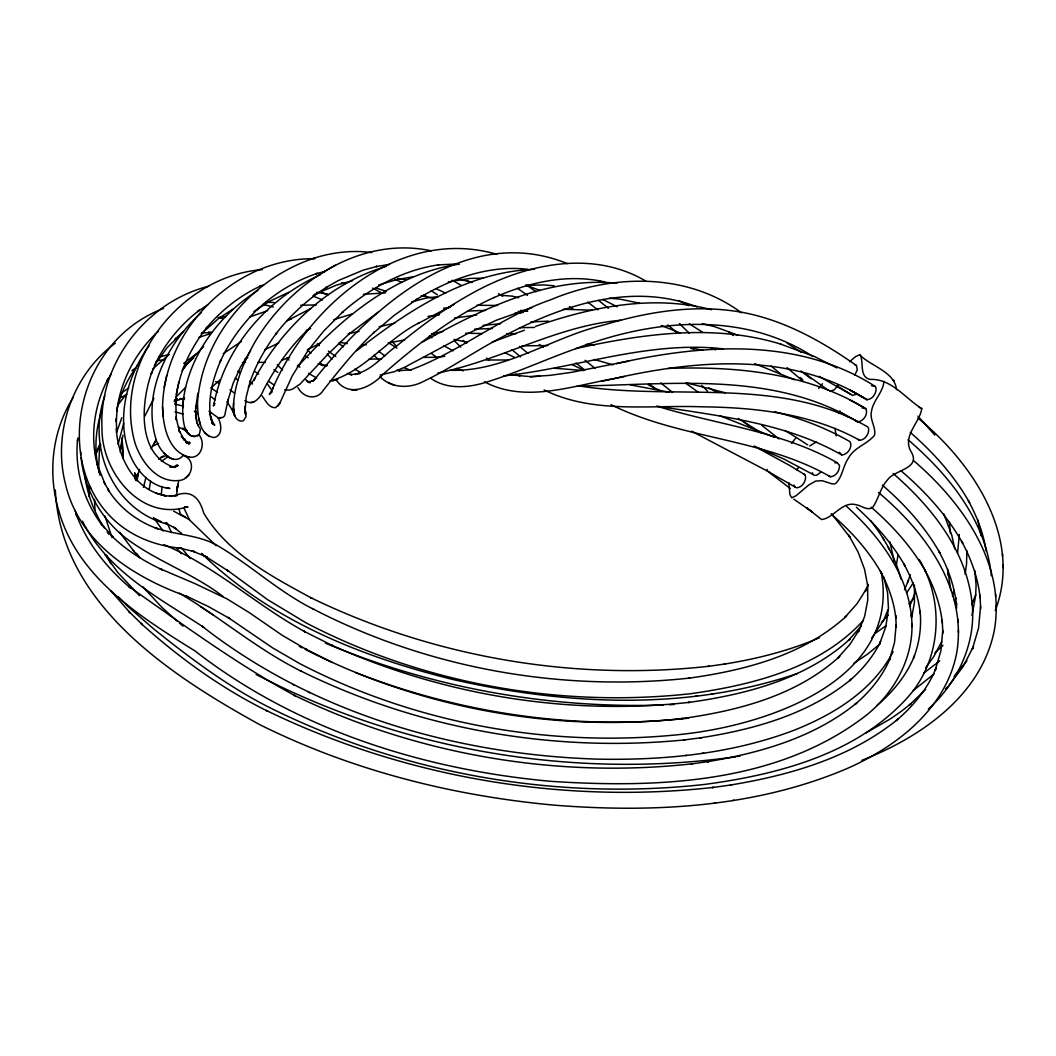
<?xml version="1.0" encoding="UTF-8"?>
<svg xmlns="http://www.w3.org/2000/svg" width="1056" height="1056" viewBox="0 0 1056 1056"><rect width="100%" height="100%" fill="white"/><g stroke="black" fill="none" stroke-linecap="round" stroke-linejoin="round"><path stroke-width="1.5" d="M88.796 496.214L88.915 485.641M245.058 406.639L244.952 412.408L246.14 397.175L250.351 380.767L249.612 383.183C255.644 364.901 265.426 348.097 276.791 332.64L275.616 334.29C289.806 315.744 307.177 299.666 326.845 287.047L325.552 287.786L338.633 280.408L363.251 270.125L376.979 266.389L375.83 266.587L389.558 264.422M244.794 408.646L245.982 416.803L243.421 420.724L241.19 421.172C235.184 420.235 232.927 413.411 233.442 408.052C233.759 384.49 243.646 362.221 254.958 342.012C290.162 282.665 360.136 235.58 431.204 250.826M94.512 499.435L94.948 510.114M233.429 409.042L233.574 402.877M161.357 494.01L162.096 486.75M198.779 434.623C206.184 442.926 201.128 459.782 188.522 456.958C167.864 451.242 162.914 425.304 162.558 406.745C164.168 328.258 235.897 257.426 314.78 258.746M846.714 506.51C877.985 534.864 906.167 571.283 911.249 614.46C916.172 652.951 896.412 690.862 866.963 714.727C778.589 783.697 658.192 788.344 550.876 781.334C423.826 769.784 296.644 729.934 194.99 650.945C139.722 616.585 77.365 577.315 58.674 510.497C47.52 472.903 52.14 430.452 73.405 397.228M942.744 630.59L940.909 650.786L935.167 670.296L936.197 667.814C927.788 688.538 913.242 706.213 896.293 720.575L898.194 718.951C850.714 757.746 789.862 775.249 730.33 785.044L731.834 784.832L712.312 787.578L713.711 787.38C561.462 804.382 404.026 777.388 266.231 710.424L267.511 711.084C221.179 688.235 179.058 657.716 140.738 623.225L142.454 624.703L128.542 611.173L130.139 612.863L110.774 590.66M959.336 534.508L957.554 553.252M878.526 492.532C924.937 531.392 967.916 589.565 956.578 653.545C945.661 708.946 896.438 746.724 847.466 768.372C755.66 807.629 653.083 812.948 554.69 805.187C453.011 795.934 352.136 770.524 260.489 725.023L259.208 724.363C169.264 674.744 60.826 603.478 55.308 489.931M980.562 606.21L978.582 627.977L972.404 649.018L973.421 646.523L963.098 666.653L948.71 685.674M913.453 460.535C961.91 501.943 1006.236 563.521 994.25 630.722C981.103 695.996 920.093 737.616 861.868 760.307M918.02 418.136C972.682 462.937 1022.921 537.544 995.28 610.553M176.656 495.383L177.606 485.707L176.854 491.198M77.576 439.679C74.514 470.012 83.741 500.94 102.128 525.175L100.558 522.878L113.19 537.425L111.144 535.471C125.941 550.004 143.616 561.106 162.334 569.831L159.878 568.669L194.608 583.466L227.146 598.963L249.335 612.652L282.163 635.276L306.781 649.651L305.408 648.952L332.257 662.455M136.079 479.411L136.303 474.606L135.907 480.493M257.928 290.44C219.397 314.648 188.998 355.04 183.216 400.897C182.028 410.507 181.553 443.89 199.307 434.544L200.442 429.409L196.865 422.928M182.688 408.038L183.216 400.897M178.411 483.952L177.461 486.829L178.636 481.272M149.147 489.39L150.665 481.061M233.719 410.414L233.864 408.989L234.749 416.209L232.98 410.23L233.891 413.741M898.115 554.519L896.201 565.976M120.331 452.351L122.087 437.778L123.182 458.238M137.135 480.731L138.178 473.114L136.211 480.493M965.118 574.279L966.557 563.996L966.847 550.546M77.484 440.906L77.92 437.91M121.044 447.665L121.994 441.408M122.47 438.28L122.945 435.151M197.842 393.241L195.624 408.514L195.822 405.742L195.69 413.635L195.532 410.758L196.667 421.159L198.277 425.832M166.69 375.5L164.142 387.499M263.96 284.698L259.723 286.334L261.4 285.648C239.831 295.508 220.902 310.57 205.801 328.799L207.227 327.136C189.644 348.916 177.329 375.606 175.481 403.762L175.692 400.99L176.405 420.011L175.89 417.094L179.784 432.26L178.543 429.462L184.47 440.233L182.569 437.778L186.912 442.649M100.703 444.787L99.396 450.899L98.604 468.956M176.273 394.363L178.952 381.889M116.688 411.127C120.001 394.508 127.499 378.748 137.689 365.257M143.471 487.344L145.913 477.523M911.764 617.153L914.456 602.276L914.43 585.024M952.459 596.046L953.832 590.37M971.982 615.344L975.638 595.769L976.1 584.998L974.754 570.464M175.666 467.122L176.062 465.511M177.25 488.374L178.319 484.229M118.1 444.246L123.737 423.271M136.29 480.401L139.603 469.432M101.666 411.233C95.014 430.716 94.182 452.047 99.04 472.032M95.423 454.001L99.977 443.982M907.487 582.701L910.312 574.649M104.874 395.855C86.473 446.807 113.111 510.668 167.798 524.225L165.224 522.958L175.969 528.594L173.62 527.221L181.672 533.452M915.182 592.812L909.81 605.986M975.718 594.845L971.692 604.547M116.53 432.577L121.81 417.701M868.164 584.377L865.339 591.426L866.356 588.944L857.036 603.715L844.721 617.562L846.648 615.912C803.642 655.354 744.665 670.441 688.274 678.269L689.687 678.071C560.894 692.116 427.39 668.395 312.312 608.56L313.672 609.259C278.52 591.809 249.916 564.274 216.097 544.817C197.208 534.574 174.9 535.022 154.994 527.683L157.766 528.792C137.201 521.545 119.077 507.606 107.633 488.954L109.309 491.357L103.673 481.523L105.032 484.084L97.403 464.68L98.089 467.425C89.404 437.897 93.931 405.517 108.227 378.497L107.105 380.833L111.25 373.837M887.911 609.84L883.846 619.846L871.728 638.022M261.73 395.485C265.465 400 268.594 408.263 275.669 407.669L279.787 403.26L292.261 375.817L308.774 349.325L307.652 350.882L323.743 331.03L343.213 311.494L342.078 312.536C369.349 288.486 402.521 270.072 438.834 264.792L438.029 264.911L458.396 263.908M904.517 589.723L908.53 580.219M95.7 454.859L99.805 445.526M838.781 413.516L839.969 410.863M941.714 641.573L933.86 656.41L925.571 667.907M144.685 416.341L153.925 398.218M187.136 443.441L187.585 442.464M893.138 651.605C873.035 690.532 833.369 714.714 793.822 730.343C731.108 754.076 663.181 760.544 596.548 759.106C456.06 754.472 313.658 713.605 201.92 626.089L203.729 627.277C158.941 597.973 107.316 571.256 82.474 521.215M913.255 582.846L906.721 592.786M795.326 438.636L791.551 443.362M838.16 385.07L834.385 389.796L830.003 391.222M822.479 383.724L818.69 388.45M854.713 375.276L857.287 369.877L856.482 365.587C818.268 338.646 775.553 315.44 728.35 310.319C686.255 305.422 643.87 312.932 603.596 325.024C552.143 337.26 504.623 371.857 450.622 370.313M262.442 269.597C181.17 275.761 111.487 363.224 135.247 443.758C141.412 461.934 156.882 482.724 178.319 480.559C191.968 480.19 197.142 460.086 183.282 455.347M277.807 406.283L279.787 403.26M250.589 350.671L240.649 366.815L233.099 383.381L227.528 401.927L228.162 399.379L224.664 415.721L222.974 417.384L218.315 417.872L209.088 411.22L211.398 413.252M149.068 345.748C128.608 374.339 117.427 411.721 127.129 446.358C132.541 466.514 147.866 486.394 169.858 488.466L166.861 487.793M154.387 365.244L167.297 347.503L181.896 333.036M954.505 600.692L956.34 598.039M966.926 660.792L954.122 676.17M151.1 448.694L156.182 439.798C141.676 393.228 166.835 343.424 201.445 312.55M182.081 370.577L187.889 362.828L203.663 346.447M183.995 368.029L187.889 362.828L183.348 367.435M183.401 455.255C173.342 467.412 158.994 450.041 156.182 439.705L152.962 446.002L158.558 443.441M118.14 404.58L126.258 394.337M909.071 603.966L913.889 598.105M863.478 620.321C819.984 668.026 753.284 684.763 691.64 693.554L690.241 693.752C559.218 708.035 423.403 683.905 306.332 623.027L267.709 599.729L227.132 570.108L228.914 571.402L205.062 556.129L207.332 557.185L192.1 550.942L194.726 551.707L177.632 547.655L180.484 548.249C46.398 534.468 50.648 351.054 163.561 308.431M861.076 626.182L848.47 640.345L850.397 638.695C806.401 679.034 746.064 694.465 688.393 702.478L689.792 702.293C568.115 715.902 442.807 695.323 331.28 645.005L332.455 645.586L303.838 631.198L305.21 631.884C256.502 605.405 215.556 566.386 164.01 544.738M881.456 622.578L888.281 615.08M155.456 333.973C134.508 354.42 120.424 381.863 116.82 410.982L117.203 408.302L116.252 421.555L116.279 418.783L116.688 431.64M942.955 645.414L934.903 652.978M925.61 689.41L909.229 705.197L911.117 703.573L901.019 711.52L890.05 719.096L865.616 733.102M945.463 689.053L947.628 686.796M185.513 387.499L175.547 397.492M309.632 328.06C290.69 345.827 275.444 367.171 263.446 390.126C260.753 397.439 253.123 406.613 244.926 400.607M248.384 387.262L254.958 378.312L253.744 380.213C282.084 327.98 328.403 283.391 386.258 266.376M215.028 403.577L213.338 405.755L214.223 403.036L213.668 405.649C224.162 347.648 267.326 298.28 320.588 274.666M796.435 469.748L798.56 467.663M821.185 471.86L816.763 475.2L814.664 475.385L784.027 459.096L754.169 446.081M174.385 467.452L177.131 464.825M201.274 333.736L218.909 318.252L232.861 309.184M297.356 366.96C340.547 319.07 393.386 273.596 459.426 264.119M220.189 379.724L211.16 387.763M184.523 366.419L193.736 357.76M197.261 436.102L199.307 434.544M185.024 478.355L189.301 474.434M152.79 368.94L168.894 354.671M350.143 333.01L328.495 353.602L300.01 384.107L292.855 388.951L289.318 390.113L284.632 389.796M175.058 339.214L183.638 331.478M880.031 643.922L867.61 654.113L853.855 663.287M876.797 705.659C892.808 692.102 906.55 675.391 914.496 655.816L913.453 658.297C919.393 643.342 921.65 627.04 920.106 611.041L920.264 613.721C918.416 596.218 912.358 579.401 903.923 564.036L905.164 566.214C892.61 543.827 875.398 524.396 856.403 507.25M937.319 662.983L939.721 660.805M933.953 674.058L913.282 690.518M928.343 709.038C958.175 682.242 976.958 641.705 971.89 601.22C965.738 549.622 931.234 506.497 893.165 473.497M154.783 334.501L158.242 331.492M849.565 361.733L855.505 356.651L859.624 354.763C870.949 366.419 894.722 371.606 896.518 389.704M349.021 334.039L378.233 312.101M161.383 461.34L168.604 456.311M886.01 625.706L874.843 633.653M938.032 662.297L923.485 673.253M121.493 393.017L128.726 387.948M183.665 363.436L196.456 353.694M115.276 343.213C72.455 374.524 52.338 432.656 65.432 483.912C78.989 543.193 134.508 577.856 188.113 596.878M356.651 350.764C408.236 310.451 466.924 271.709 534.508 269.306M131.947 370.63L135.656 367.91M253.942 311.494L269.32 301.435L288.75 292.261M816.394 441.91L809.648 446.002M174.834 400.33L177.223 398.627L174.491 400.33M223.212 353.694L241.481 341.458M187.216 443.216L189.235 441.844M207.953 304.643L197.71 311.56L199.386 310.16C181.144 324.218 166.003 342.197 155.8 362.881L156.948 360.69L151.246 373.996L152.064 371.54C141.253 400.66 136.382 453.486 172.682 466.765L169.686 466.712L174.979 466.752L172.036 467.056L178.24 465.472L175.507 466.448M158.598 459.294L163.469 456.179L160.789 457.552L166.558 455.492M286.876 320.905L311.269 308.299M335.372 265.241L322.463 272.699M121.546 397.333L126.746 394.363M174.161 401.188L176.84 399.696M857.01 393.994L852.628 395.419L836.788 385.691M421.832 342.382C481.364 309.461 546.85 276.421 616.942 283.219M307.309 349.8L320.351 343.147M494.38 297.409C453.037 315.995 417.371 344.441 383.381 373.943C371.474 387.262 348.665 398.468 335.993 379.685M272.303 391.723L269.32 394.469L273.187 387.724L272.197 389.849C307.718 305.263 400.673 226.103 496.861 254.324M264.964 349.615L278.718 342.976M347.318 373.415L351.846 374.669L350.394 374.629C369.587 373.85 382.285 355.859 397.03 345.721C420.196 326.594 444.457 308.656 470.765 294.056C522.918 264.554 591.136 248.767 645.784 281.068M313.83 294.756L336.442 285.12L352.506 280.751M454.146 304.418L418.031 323.519L418.889 322.978C387.143 338.831 364.307 371.738 329.789 381.058M245.058 358.816L247.79 357.654M306.24 330.37L310.636 328.522M819.601 637.626C789.162 650.839 756.73 658.904 724.033 664.145L725.538 663.934L707.982 666.402L709.381 666.217C573.738 681.344 433.475 657.307 310.702 597.643L311.969 598.303C271.762 576.404 227.568 553.555 203.57 512.741C199.241 496.782 190.318 489.245 174.293 495.805L177.368 495.422L169.501 495.95L172.603 496.175C138.032 495.95 117.718 459.756 116.318 428.815M493.931 297.62C528.462 282.427 567.574 273.28 605.035 282.018M198.818 337.445L210.989 333.445M158.545 357.324L169.118 354.407M492.215 342.052L524.396 330.224M314.635 258.034C252.516 278.19 201.749 337.075 197.512 403.168C197.776 415.206 198.845 435.508 214.104 437.54C222.869 435.745 221.588 424.116 218.209 418.123M174.649 401.359L184.615 397.808M249.52 317.051L267.604 310.675M378.682 285.014L396.145 279.748L412.658 276.896M797.452 673.477C686.743 711.256 565.475 705.052 452.8 679.47C361.508 656.898 269.834 620.149 201.59 553.436M535.603 326.37C591.558 306.847 653.004 294.334 711.506 309.738M281.82 360.188L289.568 357.628M175.388 338.408L178.279 337.484M208.692 286.255C146.428 301.739 98.67 363.475 101.983 427.944C101.231 471.319 140.554 521.875 187.44 506.854L184.364 507.316L188.008 506.999L184.958 506.933M333.815 319.638L352.189 313.949M288.407 319.783L291.443 318.872M332.442 380.978L337.801 379.381M531.67 307.745L496.452 320.179L466.699 334.105L404.857 367.132L394.469 371.633L380.12 375.025M313.17 258.43C331.967 252.41 352.044 249.876 371.672 252.582M325.406 271.326L315.955 273.768L317.407 273.372C294.901 280.804 274.362 293.528 257.096 309.698L258.469 308.286C242.484 323.875 228.98 342.118 219.806 362.525L220.783 360.32C212.837 378.88 207.068 399.577 211.068 419.826L209.946 412.025M411.695 301.831L426.914 297.937L438.148 296.644M358.71 373.652L360.017 373.336L355.067 374.471M379.091 326.753L394.865 323.149M359.106 331.36L348.216 333.736M448.325 281.886L470.58 278.348L482.83 278.203M484.453 381.784C524.555 403.273 571.19 386.14 612.784 378.84C696.577 359.806 790.97 351.476 866.95 399.656C872.467 399.511 876.414 393.439 876.071 388.252L875.226 386.443C798.191 336.93 701.725 344.243 616.321 363.647M601.418 381.308L624.624 376.49M575.56 348.652C642.338 333.934 713.354 323.572 780.146 343.939L781.361 344.348M628.597 361.099L570.874 372.451L549.886 375.355L530.442 376.675L539.972 376.226M157.661 360.637L163.363 359.74M404.633 339.94L388.212 342.962M188.522 442.636L187.361 442.873L190.212 443.032L185.816 442.411L188.668 442.979L186.806 442.147L189.222 444.074L185.856 441.342M431.482 333.762L442.82 331.597M454.502 318.054L476.692 314.992M736.824 756.611L740.098 756.043M735.227 756.888L735.306 756.875C572.471 779.473 402.032 750.275 256.133 674.494L256.133 674.494M444.748 356.268L438.095 357.377L438.9 357.245L423.799 357.403M218.077 317.579L225.839 316.496M438.002 372.966C500.214 360.611 556.578 325.802 620.651 320.272M714.265 803.062L715.664 802.877M732.653 800.474L734.158 800.263M427.944 316.417L439.217 314.899M250.774 402.587L253.889 402.191M363.343 294.32L385.585 292.829M695.574 696.247L696.934 696.076M711.414 694.201L712.879 694.016M685.45 755.515L686.809 755.344M702.174 753.35L703.652 753.166M443.612 308.233L449.962 307.468M381.586 358.934L369.112 359.106M483.094 325.406L500.689 323.677M834.953 462.845L837.052 462.647L839.48 465.34C839.824 470.514 835.864 476.599 830.359 476.744C762.498 437.804 680.434 439.204 610.962 404.659M688.763 718.106C576.206 730.739 460.918 713.566 355.555 672.58M871.543 385.744L875.226 386.443M544.117 389.941C592.799 414.031 649.004 404.87 701.369 406.798C755.462 407.431 811.483 413.516 859.558 440.233C865.062 440.088 869.022 434.003 868.679 428.828L867.847 427.007C780.437 376.028 676.315 400.739 581.262 386.258M327.32 365.508L324.812 365.732L326.423 365.64L318.226 363.726L323.202 365.561L321.46 364.927M862.092 407.92L865.775 408.606C868.56 413.978 863.386 421.674 857.498 421.819C773.058 370.537 671.194 384.899 577.355 386.034M656.74 406.072C719.664 416.156 785.374 422.77 841.777 454.938C847.664 454.793 852.826 447.097 850.067 441.725C826.505 428.129 800.897 418.361 774.55 411.748M242.431 362.551L245.546 362.287M300.709 305.276L316.444 304.894M508.213 359.99L486.341 359.99M525.98 285.463L543.431 284.909L554.268 285.78M503.686 375.91C576.946 368.056 648.424 340.468 723.07 348.823M518.14 311.48L527.749 310.939M669.306 704.748L673.939 704.497M530.983 321.935L548.513 321.13M201.749 332.97L211.966 332.508M265.373 362.327L257.809 362.393M474.606 329.155L492.452 328.469M468.191 311.005L485.654 310.398M363.053 344.863L366.274 344.744M547.879 345.589L522.034 345.814M663.102 705.038C547.932 708.682 431.759 687.826 325.472 643.17M563.284 309.25L592.376 310.213M668.263 368.425C735.174 366.102 805.596 372.53 864.191 407.735M520.027 327.69L534.64 327.439M506.722 333.722L516.318 333.656M482.038 333.524L465.63 333.221M476.956 305.25L497.68 305.461M583.73 370.498L554.572 368.254M892.65 380.186L894.3 380.556M265.927 302.293L274.032 302.491M351.938 390.126L356.875 390.284M218.315 417.872L220.862 417.978M530.6 376.662L510.114 374.774M341.669 282.744L346.579 283.087M520.832 310.385L527.327 310.847M499.369 295.165L512.345 296.155L518.628 297.792M609.246 298.267L619.634 299.086L639.883 303.23M524.132 310.754L527.393 311.005M586.106 344.441L594.264 345.154M587.057 344.414L590.159 344.705M195.122 436.656C190.885 436.854 186.74 433.475 186.107 429.304L187.493 432.828M219.952 318.133L222.394 318.397M527.947 269.333C488.4 264.607 449.275 279.259 416.09 299.772L416.935 299.244L394.073 315.467L373.402 333.036L374.418 332.046C355.542 349.602 339.478 369.798 323.532 389.968C317.077 400.686 303.481 398.099 297.924 387.618M316.655 292.274L327.901 294.162M339.636 342.342L347.411 343.609M669.412 392.251L630.234 384.859M397.452 278.362L405.517 279.708M208.573 332.046L211.53 332.548M174.755 404.078L183.467 406.151M690.466 347.873L702.768 350.183M185.684 456.403L189.13 457.063M421.199 295.706L433.712 298.201M380.015 376.662C391.736 388.7 410.335 388.766 424.406 380.952C450.714 368.386 474.593 351.344 500.465 337.946C559.469 305.923 631.105 281.358 697.158 306.913M179.85 398.68L184.338 399.604M263.023 304.405L273.28 306.979M453.988 339.398L466.765 342.197M460.007 279.246L472.138 282.559M686.123 382.747L725.274 392.779M396.911 370.181L399.815 370.88L398.693 370.643L411.246 369.851L410.256 370.009C459.413 352.11 500.61 317.038 550.361 299.891C611.424 274.177 686.242 271.92 741.484 312.8M702.2 323.624L714.899 326.74L737.906 335.227M175.045 411.814L183.229 414.15M690.822 348.374L693.924 349.206M612.942 364.848L594.304 359.489M163.31 495.277L166.28 496.135L155.8 493.126M431.759 334.171L434.861 335.095M342.197 282.744L345.154 283.642M658.495 406.639C718.067 424.895 782.087 431.402 837.052 462.647M178.292 426.967L185.064 430.175L189.169 434.478L185.236 429.356L186.991 431.864L182.741 428.116L185.064 430.175M375.606 287.905L386.1 291.337M780.146 343.939L814.704 356.651L836.906 367.91M321.024 292.142L328.033 294.875M525.677 285.054L540.276 290.572M754.736 363.66L794.68 379.804M661.214 325.552L680.13 332.904M312.708 295.944L322.489 299.917M456.509 368.372L463.307 370.894M720.126 415.853L774.365 437.316M395.01 279.325L401.9 282.44M567.296 263.617C466.501 222.578 372.478 306.398 314.16 379.988L315.48 378.734L311.863 381.348L313.434 380.78L308.51 381.81L310.358 382.734L307.058 380.952L308.893 382.549L305.488 379.434M404.052 367.633L409.675 369.89M514.589 357.377L504.742 352.691M583.387 370.009L571.943 364.597M173.395 459.268L168.986 457.459L163.759 452.866M435.97 288.658L445.764 293.132M161.489 521.704L154.876 518.866L157.608 520.04M173.58 511.104L189.103 519.512L216.163 545.714M515.473 374.141L519.869 376.042M602.818 299.482L617.219 306.781M388.186 382.496L394.073 385.229M215.688 381.652L218.407 382.892M598.541 280.566L603.042 282.625M372.676 288.116L382.021 293.159M185.843 595.835L208.124 606.434L229.72 618.526L227.924 617.404L272.659 647.896L299.429 663.445C416.5 724.31 552.328 748.44 683.338 734.158L684.75 733.96C767.884 724.535 900.398 680.46 881.364 572.854M818.994 376.332L851.03 394.548M648.305 384.833L661.228 391.261M293.106 684.578L294.413 685.225M308.444 692.129L309.632 692.736M299.336 646.391L302.267 647.869M305.21 649.348C420.697 708.312 553.898 732.732 682.783 718.476L681.384 718.661C737.761 710.833 796.739 695.746 839.758 656.304L837.817 657.967L850.146 644.107L859.465 629.35L858.449 631.818L864.666 616.308L867.742 600.178L867.662 585.077M919.09 407.246L921.756 408.606C919.855 422.822 901.573 436.181 911.328 452.1C921.122 468.93 894.194 469.682 887.344 480.097C880.242 487.925 878.684 498.947 872.639 507.395C867.504 511.302 861.102 505.243 855.716 504.623C841.856 501.27 833.58 518.311 821.542 519.526L806.692 507.764L812.539 512.173L793.782 499.158M921.756 408.606C905.375 398.429 891.198 378.312 870.091 379.434C858.95 376.939 864.072 362.683 860.27 355.067M769.798 472.336L691.535 431.165M711.058 347.622L715.427 349.906M678.77 300.485L688.644 305.686M758.63 448.549L789.202 465.194L804.738 474.606L805.583 476.414C805.926 481.602 801.979 487.674 796.462 487.819L767.369 471.068L767.144 469.445M316.774 378.101L308.576 373.336M708.761 387.737L716.813 392.119M850.067 400.052L865.775 408.606M354.776 369.217L359.792 371.95M841.777 454.938L839.362 452.245M443.652 345.642L453.156 350.83M854.647 420.248L857.498 421.819M828.775 475.873L830.359 476.744M467.372 280.619L470.092 282.124M854.898 364.703L856.482 365.587M803.154 473.708L804.738 474.606M430.756 378.352C448.1 390.403 470.62 387.565 489.509 381.176C518.918 371.804 547.021 358.855 576.114 348.572C651.776 319.48 741.932 310.53 813.028 356.545M857.974 439.349L859.558 440.233M452.298 280.236L461.129 285.344M179.85 513.797L185.605 517.163M498.432 293.687L502.682 296.182M396.964 348.15L388.898 343.002M689.383 323.888L702.517 332.191M784.832 430.439L796.382 437.54M211.094 387.961L217.536 392.436M423.997 294.914L427.772 297.264M738.263 418.48L761.178 432.775M179.15 593.076C220.955 617.641 257.888 649.823 301.514 671.326L300.221 670.679C418.44 729.247 553.806 753.034 684.988 739.847L683.628 740.018L701.448 737.708L699.97 737.893C753.694 729.604 808.896 714.358 851.492 679.048L849.605 680.684C862.277 669.715 873.312 656.647 880.625 641.507L879.582 643.962L885.839 626.67L888.452 608.692L887.594 592.852L883.846 577.157M796.303 437.488L807.682 444.88M786.839 342.91L801.676 352.612M200.495 606.606L213.352 615.054M229.997 389.862L234.472 393.122M431.218 290.704L437.382 294.835M255.024 371.58L258.746 374.088M569.461 306.662L573.276 309.236M305.62 356.044L308.194 357.839M273.9 369.653L277.82 372.385M804.197 372.992L828.419 390.35M698.056 392.08L686.334 383.632M429.304 336.032L431.891 337.841M431.534 353.628L436.801 357.324M268.62 381.216L274.52 385.334M223.172 596.574C192.311 572.761 154.4 560.472 123.737 536.501C100.056 517.044 84.097 488.268 81.114 457.684M527.076 285.424L536.078 291.733M237.877 371.158L240.385 372.926M517.48 288.288L527.498 295.363M486.526 358.103L489.06 359.911M194.344 411.206L198.145 413.939M297.488 365.389L299.891 367.132M235.198 378.074L237.851 379.988M335.821 356.572L328.376 351.107M539.26 344.428L543.206 347.332M338.514 343.16L343.424 346.804M378.602 351.226L384.952 355.978M587.677 302.056L597.802 309.896M769.718 472.85L790.376 488.532M212.428 423.284L214.804 425.106L211.702 422.506L213.866 424.644L210.646 416.882L212.414 423.522L211.636 420.592M209.154 436.484L204.508 432.458M584.76 370.062L575.969 363.013M728.297 331.624L733.366 335.531M779.064 438.9L761.68 425.291M800.936 370.946L811.127 378.853M752.228 428.459L742.328 420.658M463.175 340.402L466.765 343.266M649.216 383.922L655.499 388.925M585.064 360.334L595.188 368.438M598.501 300.353L608.348 308.26M660.792 382.958L672.606 392.436M780.688 374.009L770.999 365.97M519.526 346.394L527.947 353.338M211.543 397.003L215.081 399.92M512.041 349.721L520.568 356.888M176.959 621.007L161.753 607.24L142.758 586.78M179.388 623.053L183.044 626.129M787.05 367.646L803.365 381.467M910.298 432.445C933.557 452.641 954.479 475.952 969.646 502.88L968.378 500.702C976.84 516.384 983.572 533.254 986.08 550.968M908.068 439.771C947.707 473.735 983.902 518.034 990.858 571.402M900.9 470.699C925.175 491.383 947.021 515.394 962.742 543.286L961.475 541.108C971.098 558.65 978.014 577.817 980.126 597.775M882.328 485.14C904.952 504.583 925.294 527.116 939.998 553.199L938.744 551.021C947.892 567.706 954.479 585.948 956.485 604.956L956.327 602.276L956.644 608.309M871.24 507.21C892.822 525.941 912.239 547.576 926.31 572.576L925.043 570.398C933.966 586.661 940.381 604.454 942.348 622.974M831.164 514.1C850.991 531.062 868.824 550.757 881.694 573.58L880.427 571.402C888.373 585.882 894.076 601.709 895.818 618.196L895.673 615.516L896.306 627.37L896.148 624.677L894.511 642.642L889.416 660L890.446 657.518C882.961 675.959 870.025 691.68 854.938 704.458L856.838 702.847C814.559 737.392 760.386 752.968 707.375 761.693L708.893 761.482L691.337 763.95L692.736 763.752C557.093 778.892 416.816 754.855 294.043 695.191L295.324 695.838C236.887 664.277 183.097 624.584 128.845 586.516L130.759 588.192C106.92 568.207 86.882 543.18 76.006 513.797L76.982 516.305L75.068 510.404M667.907 324.931L676.553 332.376M800.144 377.48L802.626 379.632M680.038 324.218L679.391 323.651L689.198 333.102M181.17 436.511L184.272 439.362M307.613 350.209L310.9 353.298M373.864 355.212L378.536 359.634M277.279 364.782L282.546 369.996M454.634 341.088L460.786 347.068M701.712 385.453L707.56 391.195M139.537 595.716L117.942 572.682L104.755 554.4M118.523 596.996L128.515 607.015L153.661 628.888C191.822 659.551 231.317 689.132 275.563 710.53C407.788 774.787 558.862 800.686 704.959 784.384L706.358 784.199C777.916 774.418 854.515 754.472 905.428 699.811C940.962 662.746 945.569 603.346 919.393 559.786M201.788 553.634L203.808 555.694M317.354 343.596L319.4 345.682M917.941 416.183L934.771 435.085M286.849 357.839L288.948 360.056M392.066 341.55L396.053 345.787M319.849 362.327L322.819 365.508M831.785 514.034L849.856 537.108L848.615 534.983L858.119 552.13L864.534 569.263L867.794 586.238M327.122 353.932L331.94 359.225M190.252 558.558L181.408 547.813M133.228 550.414L139.537 557.647M176.392 547.985L181.368 553.687M250.615 381.797L252.516 384.001M134.218 551.628L119.632 532.264M136.514 553.357L139.537 557.172M870.5 520.516C884.162 537.926 895.448 557.608 901.019 579.163M227.066 401.742L233.231 411.655L232.096 408.791L233.746 413.16M163.126 531.023L153.476 517.48M104.57 528.224C94.459 513.137 87.938 495.779 85.1 477.853M107.144 531.947L108.86 534.415M267.34 383.777L270.811 388.925M888.268 547.391L889.522 549.595M882.618 537.583L883.846 539.722M184.602 438.834L185.935 441.289M89.879 486.446L91.238 489.007M186.16 430.096L187.176 432.102M106.603 555.232L110.854 563.706M189.684 520.212L183.85 507.857M166.94 522.76L171.521 532.58M794.033 485.126L794.878 486.935M812.249 472.692L813.08 474.514M112.028 537.544L104.874 515.882M943.892 514.074L951.826 535.286L954.796 548.975M883.898 381.374C883.37 392.053 873.048 400.448 871.477 411.299C869.352 419.615 876.295 427.231 874.5 435.336C867.082 444.286 853.987 447.454 848.338 458.304C842.873 466.079 842.516 477.365 835.309 483.754L832.313 483.965L822.043 480.665L815.694 481.074L808.711 485.021L795.868 495.871L791.749 497.759L789.954 494.762L788.806 482.724M889.944 541.992L894.274 561.607M245.81 412.302L245.032 409.372M178.86 509.111L180.84 515.275M98.789 470.857L100.122 475.319M198.779 418.493L200.35 424.38M977.75 519.79L981.09 535.643M947.588 569.065L950.809 590.132M245.124 411.655L245.744 414.625L245.005 409.543M196.086 417.859L195.558 414.942L196.667 421.159M949.344 521.796L950.374 533.174M947.734 572.326L948.169 575.282M835.032 428.274L836.114 435.851M135.115 479.094L134.706 472.758L134.944 478.54M991.096 573.038L991.254 575.705M122.034 439.454L123.156 458.251M957.779 619.238L957.924 621.905M958.346 629.904L958.492 632.597M1002.448 553.648L1002.593 556.314M1003.055 565.105L1003.2 567.798M995.557 594.04L995.702 596.719M996.164 605.51L996.31 608.203M911.249 614.46L911.394 617.126M911.75 623.99L911.896 626.67M162.558 406.745L163.073 416.526M979.981 595.109L980.707 608.89M942.203 620.294L942.889 633.283M80.639 451.678L80.744 454.727M523.076 312.286L515.117 313.104L523.09 312.365M848.958 417.12L840.404 412.421L848.866 417.08M866.95 399.656L850.027 390.113L866.95 399.656"/></g></svg>
